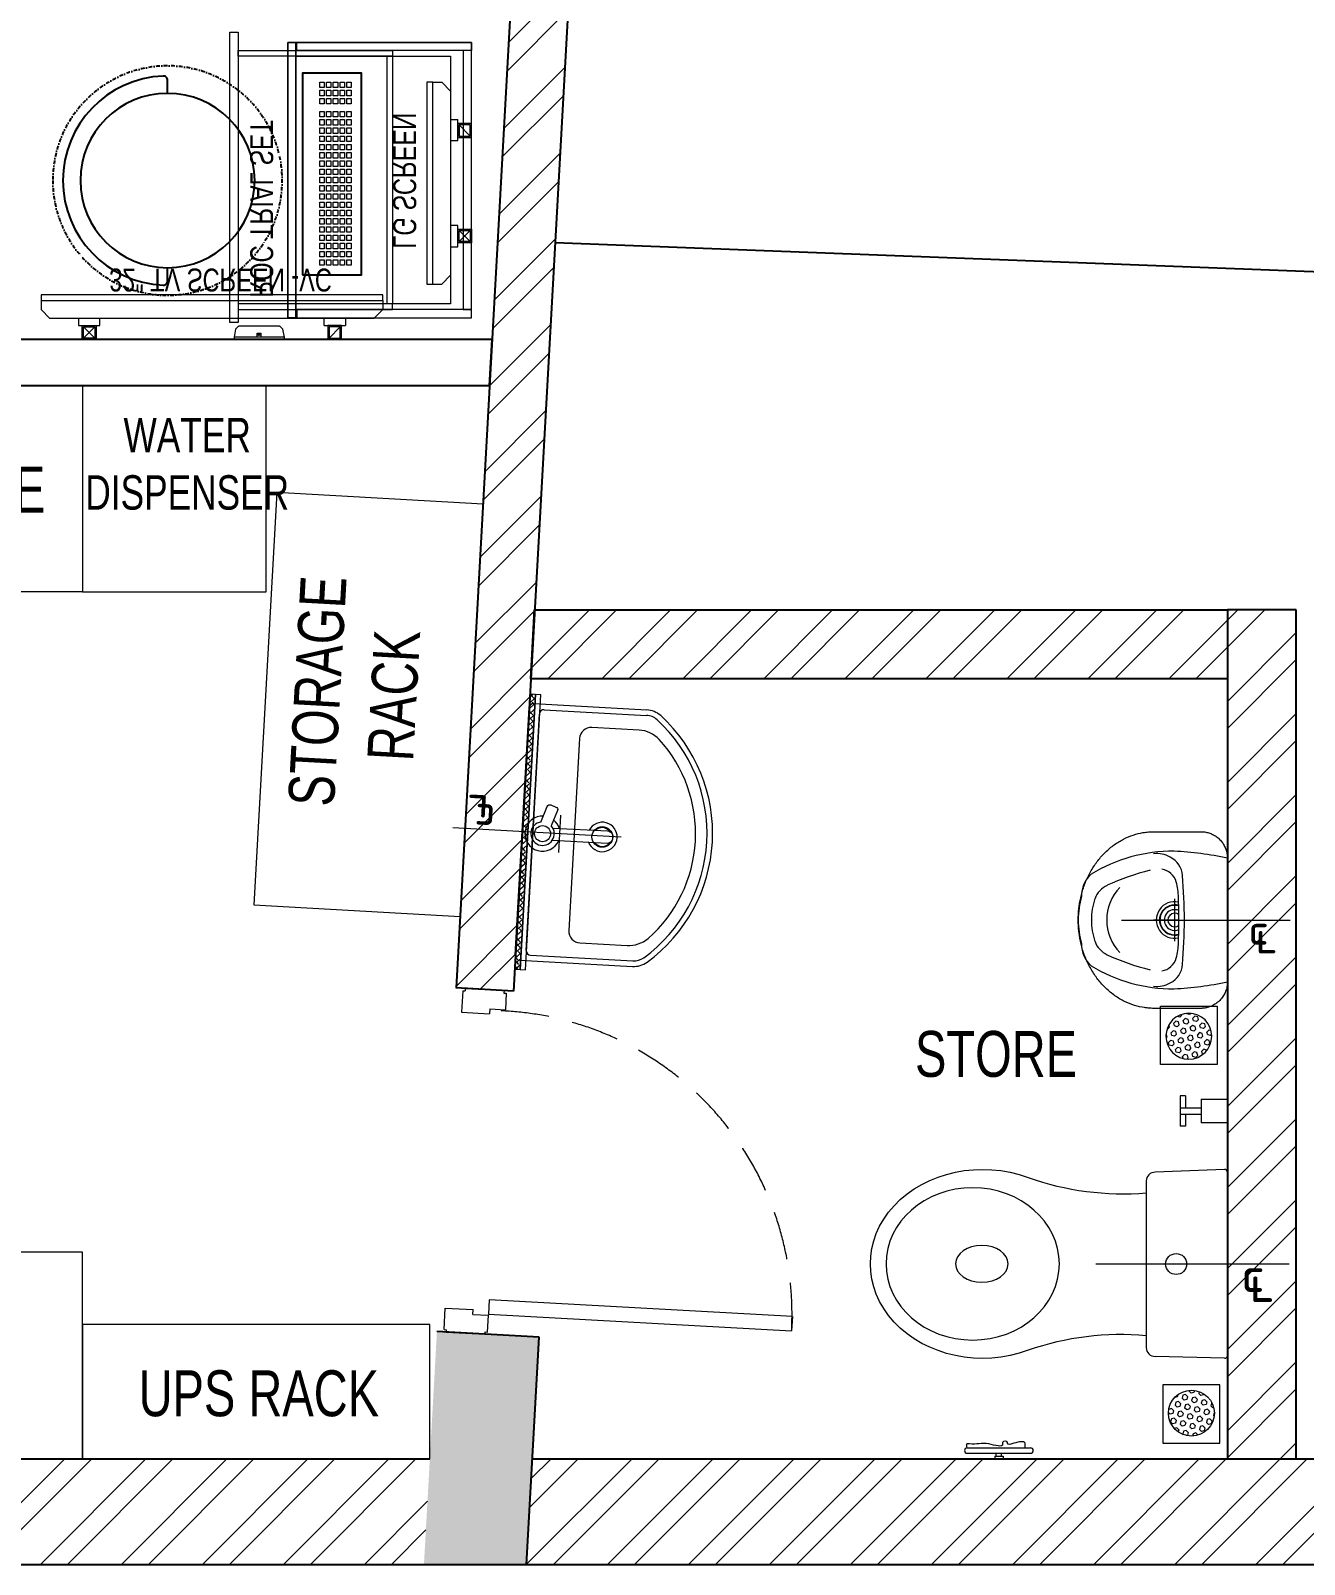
# Model space of a CAD drawing. Header units: feet. Extents: x 9376474 to 9395053, y -6862683 to -6856347.
# Drawn here: x 9389067 to 9391843, y -6861655 to -6858313 of the extents above; entities that cross this region are included whole.
import ezdxf

# ---------------------------------------------------------------- set-up
doc = ezdxf.new("R2010")
doc.units = ezdxf.units.FT
doc.header["$LTSCALE"] = 33
doc.header["$MEASUREMENT"] = 0
for name, pattern in [('CENTER', [2, 1.25, -0.25, 0.25, -0.25]), ('DASHDOT2', [0.5, 0.25, -0.125, 0, -0.125]), ('DOT2', [0.125, 0, -0.125]), ('HIDDEN', [9.525, 6.35, -3.175]), ('HIDDEN2', [4.7625, 3.175, -1.5875])]:
    doc.linetypes.add(name, pattern=pattern)
doc.layers.add('A-WALL', color=1, linetype='Continuous')
doc.layers.add('column', color=10, linetype='Continuous')
for name, color, linetype, lineweight in [('A-WALL HATCH', 251, 'Continuous', 5), ('centerline-toilets', 2, 'CENTER', 13), ('column hatch', 5, 'Continuous', 0), ('Door', 2, 'Continuous', 13), ('ele', 252, 'Continuous', 13), ('Fhitting', 152, 'Continuous', 30), ('Floor-Unit', 1, 'Continuous', 13), ('LENS-DIM', 252, 'Continuous', 5), ('LENS-DOOR', 34, 'Continuous', 20), ('LENS-FURNITURE', 13, 'Continuous', 9), ('LENS-PARTITION', 21, 'Continuous', 25), ('LENS-TEXT', 31, 'Continuous', 5), ('LENS_DIMENSION', 193, 'Continuous', 0), ('LENS_PARTITION', 21, 'Continuous', 25), ('LENS_TEXT', 31, 'Continuous', 5), ('LK-EQPMT', 3, 'Continuous', 18), ('LK-FF&E WALL', 1, 'Continuous', 9), ('LN-ELEVATION-1', 81, 'Continuous', 25), ('LN-ELEVATION-2', 103, 'Continuous', 20), ('Mirror', 150, 'Continuous', 20), ('Panelling', 65, 'Continuous', 18), ('PARTITION', 22, 'Continuous', 30), ('Toilet', 5, 'Continuous', 9), ('TV', 92, 'Continuous', 18)]:
    doc.layers.add(name, color=color, linetype=linetype, lineweight=lineweight)
doc.styles.add('LK TXT', font='GILC____.TTF', dxfattribs={"height": 100})
doc.styles.get("Standard").update_dxf_attribs({"font": 'GILC____.TTF'})
pattern_1 = [(45, (-4387094.85, 5466808.88), (-88.2999593, 88.2999593), []), (45, (-4387035.99, 5466808.88), (-88.2999593, 88.2999593), [])]

# ---------------------------------------------------------------- blocks, each defined once
blk = doc.blocks.new('*U44')
at = {"layer": 'LENS-DOOR'}
for p, q in [((548121.7, 1779235.3), (548121.7, 1778573.8)), ((548121.7, 1779235.3), (548153, 1779235.3)), ((548153, 1778573.8), (548153, 1779235.3)), ((547447.3, 1778568.6), (547452.5, 1778568.6)), ((547447.3, 1778484.1), (547447.3, 1778568.6)), ((547452.5, 1778573.8), (547488.9, 1778573.8)), ((547452.5, 1778568.6), (547452.5, 1778573.8)), ((547488.9, 1778539.9), (547488.9, 1778573.8)), ((548121.7, 1778573.8), (548153, 1778573.8)), ((548192.1, 1778573.8), (548155.6, 1778573.8)), ((548155.6, 1778539.9), (548155.6, 1778573.8)), ((548192.1, 1778568.6), (548192.1, 1778573.8)), ((548197.3, 1778568.6), (548192.1, 1778568.6)), ((548197.3, 1778484.1), (548197.3, 1778568.6)), ((547488.9, 1778539.9), (547499.3, 1778539.9)), ((547499.3, 1778478.9), (547499.3, 1778539.9)), ((548145.2, 1778478.9), (548145.2, 1778539.9)), ((548155.6, 1778539.9), (548145.2, 1778539.9)), ((547447.3, 1778484.1), (547452.5, 1778484.1)), ((547452.5, 1778478.9), (547452.5, 1778484.1)), ((548192.1, 1778478.9), (548192.1, 1778484.1)), ((548197.3, 1778484.1), (548192.1, 1778484.1)), ((547452.5, 1778478.9), (547499.3, 1778478.9)), ((548192.1, 1778478.9), (548145.2, 1778478.9))]:
    blk.add_line(p, q, dxfattribs=at)
at = {"layer": 'LENS-DOOR', "color": 7, "linetype": 'HIDDEN2'}
blk.add_ellipse((548153, 1778573.8), major_axis=(-661.5, 0), ratio=1, start_param=-1.570791, end_param=0.051209, dxfattribs=at)
blk = doc.blocks.new('DLF-RSP-AR-CD-DWG-4DT-3113$0$X-TYPICAL TOILET UPPER FLOORS - 02$0$urinals')
at = {"layer": 'Toilet'}
for p, q in [((0, -15.6), (0, 8.3)), ((-46.1, -115), (46.1, -115)), ((0, -105.4), (0, -161.1))]:
    blk.add_line(p, q, dxfattribs=at)
blk.add_lwpolyline([(135, 0), (-135, 0, 0.036949), (-150, -116.2, 0.138094), (-99.8, -297.1, 0.221721), (-52, -317.9, 0.062656), (0, -325, 0.062656), (52, -317.9, 0.221721), (99.8, -297.1, 0.138094), (150, -116.2, 0.036949)], format="xyb", close=True, dxfattribs=at)
for centre, radius, start, end in [((-94.3, -144.9), 47.1, 93.3708, 154.4824), ((3.2, -1238.2), 1144.7, 90.1625, 95.0265), ((-3.2, -1238.2), 1144.7, 84.9735, 89.8375), ((94.3, -144.9), 47.1, 25.5176, 86.6292), ((-91, -152.7), 53.8, 148.4868, 188.6401), ((-71.4, -149.9), 40.2, 106.7016, 169.725), ((-50.5, -225.3), 118.5, 89.5454, 105.8857), ((-0.1, -996.2), 890.8, 89.9918, 93.182), ((0, -115), 40, 167.428, 12.572), ((0, -115), 33, 164.1814, 15.8186), ((0, -115), 32, 163.6049, 16.3951), ((0, -115), 22.6, 155.6653, 24.3347), ((0, -115), 14.7, 139.9109, 40.0891), ((0.1, -996.2), 890.8, 86.818, 90.0082), ((50.5, -225.3), 118.5, 74.1143, 90.4546), ((71.4, -149.9), 40.2, 10.275, 73.2984), ((91, -152.7), 53.8, 351.3599, 31.5132), ((413.9, -38.4), 538.2, 193.994, 204.5632), ((-413.9, -38.4), 538.2, 335.4368, 346.006), ((-30.1, -241.3), 50, 204.5632, 250.4606), ((-1.6, -165.3), 97.6, 225, 270.9552), ((1.6, -165.3), 97.6, 269.0448, 315), ((30.1, -241.3), 50, 289.5394, 335.4368), ((-1.5, -160.9), 135.4, 250.4606, 270.6492), ((1.5, -160.9), 135.4, 269.3508, 289.5394)]:
    blk.add_arc(centre, radius, start, end, dxfattribs=at)
blk.add_open_spline([(135, 0), (105.3, 0), (75.7, 0), (-13.3, 0), (-72.7, 0), (-132.7, 0), (-133.4, 0), (-134.3, 0), (-134.5, 0), (-134.7, 0), (-134.9, 0), (-135, 0), (-135, 0), (-135, 0), (-135, 0), (-135, 0), (-135, 0), (-135.1, 0), (-135.1, 0), (-135.2, 0), (-135.2, 0), (-135.3, 0), (-135.4, 0), (-135.7, 0), (-135.8, 0), (-136.4, 0), (-136.7, 0), (-137.7, -0.1), (-138.4, -0.1), (-140.5, -0.2), (-141.9, -0.4), (-146.2, -1), (-149, -1.7), (-154.8, -3.4), (-157.6, -4.5), (-163.1, -7.3), (-165.8, -8.9), (-171, -12.5), (-173.4, -14.6), (-177.9, -19.1), (-180, -21.5), (-183.6, -26.7), (-185.2, -29.4), (-188, -34.9), (-189.1, -37.8), (-190.8, -43.5), (-191.5, -46.3), (-192, -49.8), (-192.1, -50.5), (-192.3, -52.5), (-192.4, -53.8), (-192.5, -55.7), (-192.5, -56.2), (-192.5, -56.9), (-192.5, -57), (-192.5, -57.2), (-192.5, -57.3), (-192.5, -57.4), (-192.5, -57.4), (-192.5, -57.5), (-192.5, -57.5), (-192.5, -57.5), (-192.5, -57.6), (-192.5, -57.7), (-192.5, -57.8), (-192.5, -57.9), (-192.5, -58.1), (-192.5, -58.4), (-192.5, -58.6), (-192.5, -59.3), (-192.5, -59.7), (-192.5, -61), (-192.5, -61.9), (-192.5, -64.6), (-192.5, -66.4), (-192.5, -71.7), (-192.5, -75.2), (-192.5, -85.8), (-192.5, -92.9), (-192.5, -114.2), (-192.5, -128.4), (-192.5, -146.1), (-192.5, -144.6), (-192.5, -149.2), (-192.5, -150.3), (-192.5, -153.7), (-192.5, -156), (-192.5, -158.5), (-192.5, -158.8), (-192.5, -159.2), (-192.5, -159.4), (-192.5, -159.7), (-192.5, -159.8), (-192.5, -159.9), (-192.5, -160), (-192.5, -160), (-192.5, -160), (-192.5, -160.1), (-192.5, -160.1), (-192.5, -160.2), (-192.5, -160.3), (-192.5, -160.5), (-192.5, -160.6), (-192.5, -161), (-192.5, -161.2), (-192.5, -161.9), (-192.5, -162.4), (-192.4, -163.9), (-192.4, -164.9), (-192.3, -167.8), (-192.2, -169.8), (-191.7, -175.8), (-191.2, -179.9), (-189.3, -190.9), (-187.5, -198), (-182.8, -212.2), (-179.9, -219.2), (-172.8, -233.1), (-168.7, -239.9), (-159.3, -253), (-154, -259.4), (-142.4, -271.4), (-136, -277), (-122.6, -287.5), (-115.4, -292.3), (-100.5, -300.9), (-92.8, -304.8), (-76.9, -311.5), (-68.8, -314.3), (-52.5, -318.9), (-44.4, -320.7), (-28.1, -323.4), (-20, -324.2), (-9.4, -324.8), (-6.7, -324.9), (-2.5, -325), (-1, -325), (2, -325), (3.6, -325), (8.2, -324.9), (11.3, -324.7), (20.7, -324.1), (27, -323.5), (41.8, -321.2), (50.2, -319.5), (67, -314.9), (75.4, -312), (91.8, -305.3), (99.8, -301.4), (115.1, -292.5), (122.5, -287.5), (136.4, -276.8), (142.9, -270.9), (154.7, -258.5), (160.1, -252), (169.7, -238.4), (173.8, -231.3), (180.9, -217), (183.8, -209.7), (188.3, -195.1), (189.9, -187.8), (191.2, -179.3), (191.4, -178), (191.8, -174.1), (192.1, -171.5), (192.3, -167.9), (192.3, -166.9), (192.5, -164), (192.5, -162), (192.5, -160), (192.5, -159.9), (192.5, -159.8), (192.5, -159.7), (192.5, -159.5), (192.5, -159.4), (192.5, -159), (192.5, -158.8), (192.5, -158), (192.5, -157.5), (192.5, -155.9), (192.5, -154.9), (192.5, -151.8), (192.5, -149.7), (192.5, -143.5), (192.5, -144.3), (192.5, -131.9), (192.5, -123.6), (192.5, -98.8), (192.5, -82.2), (192.5, -64.8), (192.5, -64), (192.5, -61.5), (192.5, -59.9), (192.5, -58), (192.5, -57.8), (192.5, -57.5), (192.5, -57.5), (192.5, -57.4), (192.5, -57.4), (192.5, -57.4), (192.5, -57.3), (192.5, -57.2), (192.5, -57.2), (192.5, -57), (192.5, -56.8), (192.5, -56.4), (192.5, -56.1), (192.5, -55.3), (192.4, -54.7), (192.3, -53), (192.2, -51.9), (191.8, -48.4), (191.4, -46), (190, -40.4), (188.9, -37.2), (186.1, -30.8), (184.3, -27.7), (180.2, -21.8), (177.9, -19.1), (172.8, -14), (170, -11.7), (164, -7.7), (160.9, -6.1), (154.5, -3.3), (151.3, -2.3), (144.8, -0.7), (141.6, -0.3), (137.3, 0), (136.1, 0), (135, 0)], degree=3, knots=[0, 0, 0, 0, 0.329607, 0.329607, 0.988822, 0.988822, 0.996691, 0.996691, 0.998638, 0.998638, 0.99992, 0.99992, 1.000227, 1.000227, 1.000534, 1.000534, 1.001148, 1.001148, 1.002375, 1.002375, 1.00483, 1.00483, 1.009739, 1.009739, 1.019558, 1.019558, 1.039196, 1.039196, 1.078472, 1.078472, 1.157024, 1.157024, 1.314128, 1.314128, 1.471232, 1.471232, 1.628335, 1.628335, 1.785439, 1.785439, 1.942543, 1.942543, 2.099647, 2.099647, 2.256751, 2.256751, 2.413855, 2.413855, 2.450944, 2.450944, 2.525122, 2.525122, 2.556641, 2.556641, 2.563699, 2.563699, 2.567479, 2.567479, 2.57001, 2.57001, 2.570783, 2.570783, 2.572328, 2.572328, 2.573873, 2.573873, 2.576964, 2.576964, 2.583145, 2.583145, 2.595507, 2.595507, 2.620232, 2.620232, 2.669681, 2.669681, 2.76858, 2.76858, 2.966376, 2.966376, 3.36197, 3.36197, 3.45996, 3.45996, 3.491387, 3.491387, 3.554241, 3.554241, 3.562213, 3.562213, 3.566829, 3.566829, 3.570018, 3.570018, 3.570684, 3.570684, 3.571294, 3.571294, 3.571904, 3.571904, 3.573124, 3.573124, 3.575564, 3.575564, 3.580444, 3.580444, 3.590203, 3.590203, 3.609723, 3.609723, 3.648762, 3.648762, 3.72684, 3.72684, 3.861362, 3.861362, 3.995884, 3.995884, 4.130406, 4.130406, 4.264928, 4.264928, 4.39945, 4.39945, 4.533972, 4.533972, 4.668494, 4.668494, 4.803016, 4.803016, 4.937539, 4.937539, 5.072061, 5.072061, 5.118026, 5.118026, 5.144558, 5.144558, 5.17109, 5.17109, 5.224154, 5.224154, 5.330281, 5.330281, 5.468863, 5.468863, 5.607445, 5.607445, 5.746027, 5.746027, 5.884609, 5.884609, 6.023191, 6.023191, 6.161773, 6.161773, 6.300355, 6.300355, 6.438937, 6.438937, 6.577519, 6.577519, 6.602876, 6.602876, 6.653589, 6.653589, 6.673028, 6.673028, 6.711906, 6.711906, 6.713712, 6.713712, 6.715518, 6.715518, 6.719129, 6.719129, 6.726351, 6.726351, 6.740796, 6.740796, 6.769686, 6.769686, 6.827466, 6.827466, 6.943027, 6.943027, 7.174147, 7.174147, 7.636387, 7.636387, 7.659394, 7.659394, 7.705407, 7.705407, 7.71212, 7.71212, 7.713128, 7.713128, 7.714137, 7.714137, 7.716153, 7.716153, 7.720185, 7.720185, 7.728249, 7.728249, 7.744378, 7.744378, 7.776636, 7.776636, 7.841152, 7.841152, 7.970184, 7.970184, 8.14844, 8.14844, 8.326696, 8.326696, 8.504953, 8.504953, 8.683209, 8.683209, 8.861465, 8.861465, 9.039722, 9.039722, 9.217978, 9.217978, 9.283185, 9.283185, 9.283185, 9.283185], dxfattribs=at)
blk = doc.blocks.new('jALI')
at = {"layer": 'Toilet', "ltscale": 5}
h = blk.add_hatch(dxfattribs=at)
h.set_pattern_fill('HEX', color=256, scale=50, angle=135, double=1)
h.set_pattern_definition([(135, (-344825.863, 460708.187), (-7.65465545, -7.65465545), [6.25, -12.5]), (255, (-344825.863, 460708.187), (10.4564538, -2.80179835), [6.25, -12.5]), (195, (-344830.282, 460712.606), (2.80179835, -10.4564538), [6.25, -12.5])])
edge = h.paths.add_edge_path()
edge.add_arc((-393187.5, 163647.6), 50, -90, 270)
blk.add_lwpolyline([(-393249.5, 163581.9), (-393125.5, 163581.9), (-393125.5, 163709.4), (-393249.5, 163709.4)], close=True, dxfattribs=at)
blk.add_circle((-393187.5, 163647.6), 50, dxfattribs=at)
blk = doc.blocks.new('Urinal')
at = {"layer": 'centerline-toilets', "linetype": 'HIDDEN', "ltscale": 10}
blk.add_line((0, 230.9), (0, -137), dxfattribs=at)
at = {"layer": 'Fhitting', "lineweight": 0, "ltscale": 0.5, "rotation": 180}
blk.add_blockref('DLF-RSP-AR-CD-DWG-4DT-3113$0$X-TYPICAL TOILET UPPER FLOORS - 02$0$urinals', (0, 0), dxfattribs=at)
at = {"layer": 'Fhitting', "lineweight": 0, "ltscale": 0.5, "xscale": -1, "rotation": 90}
blk.add_blockref('jALI', (163394.4, -393103.5), dxfattribs=at)
at = {"layer": 'centerline-toilets', "linetype": 'DOT2', "insert": (-31.4, -69), "char_height": 75, "width": 495.827, "attachment_point": 5, "rotation": 270}
blk.add_mtext('{\\fISOCPEUR|b0|i0|c0|p34;℄}', dxfattribs=at)
blk = doc.blocks.new('WC')
at = {"layer": 'centerline-toilets', "linetype": 'HIDDEN', "ltscale": 10}
blk.add_line((0, 286.3), (0, -134.7), dxfattribs=at)
at = {"layer": 'Toilet'}
for p, q in [((-412.8, 566.9), (-412.8, 428.9)), ((-400.8, 566.9), (-400.8, 428.9)), ((-418.8, 506.9), (-424.8, 506.9)), ((-424.8, 506.9), (-424.8, 488.9)), ((-418.8, 506.9), (-418.8, 488.9)), ((-418.8, 503.9), (-412.8, 503.9)), ((-418.8, 488.9), (-424.8, 488.9)), ((-418.8, 491.9), (-412.8, 491.9)), ((180.6, 176.8), (-182.6, 176.8)), ((-205.8, 5.9), (-201.7, 157.2)), ((205.8, 5.9), (199.8, 157.2)), ((-200.1, 0), (200.1, 0))]:
    blk.add_line(p, q, dxfattribs=at)
at = {"layer": 'Toilet', "ltscale": 100}
for p, q in [((366.1, 103), (300.3, 103)), ((300.3, 91.5), (300.3, 103)), ((326.3, 103), (326.3, 57.2)), ((340.1, 103), (340.1, 57.2)), ((366.1, 91.5), (366.1, 103)), ((326.3, 91.5), (300.3, 91.5)), ((366.1, 91.5), (340.1, 91.5)), ((307.2, 0), (307.2, 57.2)), ((359.2, 57.2), (307.2, 57.2)), ((359.2, 57.2), (359.2, 0)), ((359.2, 0), (307.2, 0))]:
    blk.add_line(p, q, dxfattribs=at)
at = {"layer": 'Toilet'}
blk.add_circle((-0.3, 111.6), 22.9, dxfattribs=at)
for centre, radius, start, end in [((-406.8, 566.9), 6, 0, 180), ((-406.8, 428.9), 6, 180, 0), ((-776.4, 231.1), 622.3, 354.997, 19.0619), ((776, 226.4), 623.4, 160.5196, 184.5617), ((-182.4, 157.5), 19.3, 90.3509, 180.8981), ((180.5, 157.5), 19.3, 359.1019, 89.6491), ((-200.1, 5.7), 5.72, 177.9546, 270), ((200.1, 5.7), 5.72, 270, 2.0454)]:
    blk.add_arc(centre, radius, start, end, dxfattribs=at)
at = {"layer": 'Toilet', "extrusion": (0, 0, -1)}
for centre, major_axis, ratio, start_param, end_param in [((0, 533.5), (0, -244.6), 0.842028, 7.436326, 11.41323), ((0, 535.1), (0, -57.2), 0.7, 1.570796326794896, 7.853981633974482)]:
    blk.add_ellipse(centre, major_axis=major_axis, ratio=ratio, start_param=start_param, end_param=end_param, dxfattribs=at)
blk.add_ellipse((0, 555), major_axis=(0, -188.8), ratio=0.878788, dxfattribs=at)
at = {"layer": 'Toilet'}
blk.add_open_spline([(-400.8, 441), (-397.1, 440.5), (-384.3, 439), (-389, 459.3), (-395.6, 479.8), (-385.6, 478), (-385.9, 491.3), (-402.7, 487.2), (-384.8, 532.1), (-395.5, 546.6), (-390.9, 570.2), (-397.2, 568.8), (-400.8, 568)], degree=3, knots=[0, 0, 0, 0, 9.744972, 33.823887, 47.583551, 49.497915, 60.560502, 63.822284, 93.508019, 135.756925, 141.904352, 150.301906, 150.301906, 150.301906, 150.301906], dxfattribs=at)
at = {"layer": 'Fhitting', "lineweight": 0, "ltscale": 0.5, "rotation": 270}
blk.add_blockref('jALI', (-163972.9, -393109.2), dxfattribs=at)
at = {"layer": 'centerline-toilets', "linetype": 'DOT2', "insert": (-35.9, -56.9), "char_height": 85.827, "width": 567.402, "attachment_point": 5, "rotation": 270}
blk.add_mtext('{\\fISOCPEUR|b0|i0|c0|p34;℄}', dxfattribs=at)
blk = doc.blocks.new('Wash Basin')
at = {"layer": 'PARTITION', "lineweight": 9}
h = blk.add_hatch(dxfattribs=at)
h.set_pattern_fill('ANSI38', color=256, scale=70, angle=990, style=0, double=1)
h.set_pattern_definition([(315, (-64.7135, -33.325), (6.18718, 6.18718), []), (45, (-64.7135, -33.325), (6.18718, 18.56155), [21.875, -13.125])])
h.paths.add_polyline_path([(300.1, -22), (-300.1, -22), (-300.1, -34), (300.1, -34)])
at = {"layer": 'centerline-toilets', "linetype": 'HIDDEN', "ltscale": 10}
blk.add_line((0, -238.1), (0, 129.8), dxfattribs=at)
at = {"layer": 'Mirror', "ltscale": 0.5}
blk.add_lwpolyline([(-300.1, -34), (-300.1, -46), (300.1, -46), (300.1, -34)], close=True, dxfattribs=at)
at = {"layer": 'Panelling', "lineweight": 9}
blk.add_lwpolyline([(-300.1, -22), (-300.1, -34), (300.1, -34), (300.1, -22)], close=True, dxfattribs=at)
at = {"layer": 'Toilet', "ltscale": 100}
for p, q in [((-280, -32), (-280, -278.3)), ((-270, -22), (270, -22)), ((280, -32), (280, -278.3)), ((-268, -55), (-268, -278.3)), ((-258, -45), (258, -45)), ((268, -55), (268, -278.3)), ((-14.8, -88.6), (-14.6, -207.9)), ((11, -207.9), (10.8, -88.6))]:
    blk.add_line(p, q, dxfattribs=at)
blk.add_lwpolyline([(23.1, -61.6), (57.7, -73.5, -0.414214), (61.4, -81.2), (57.5, -92.5, -0.414214), (49.9, -96.2), (16.1, -84.6)], format="xyb", dxfattribs=at)
blk.add_lwpolyline([(40.7, -103.2), (-41.1, -103.2)], dxfattribs=at)
blk.add_lwpolyline([(-235, -264, 0.191896), (-217.2, -308.7, 0.420236), (217.2, -308.7, 0.191896), (235, -264), (235, -160.5, 0.414214), (210, -135.5), (-210, -135.5, 0.414214), (-235, -160.5)], format="xyb", close=True, dxfattribs=at)
for centre, radius in [((-2, -66.5), 17.5), ((-2, -196.8), 22.5)]:
    blk.add_circle(centre, radius, dxfattribs=at)
for centre, radius, start, end in [((-270, -32), 10, 90, 180), ((270, -32), 10, 0, 90), ((-258, -55), 10, 90, 180), ((258, -55), 10, 0, 90), ((-2, -197.1), 32.1, 113.0898, 66.246), ((-2, -196.8), 20.5, 128.0403, 237.2899), ((-2, -196.8), 20.5, 304.4733, 50.7332), ((-230, -278.3), 50, 180, 218.4461), ((-230, -278.3), 38, 180, 218.4461), ((230, -278.3), 38, 321.5539, 0), ((230, -278.3), 50, 321.5539, 0), ((0, -89.3), 347.7, 219.2826, 320.7174), ((0, -89.3), 335.7, 219.313, 320.687)]:
    blk.add_arc(centre, radius, start, end, dxfattribs=at)
for centre, major_axis, start_param, end_param in [((-2, -66.5), (0, 38.3), 4.720493, 9.081982), ((-2, -66.5), (-0.2, -25.6), 1.769108, 7.074098), ((-2, -66.5), (0, 38.3), 3.484555, 4.083576), ((-1.8, -207.9), (-9.04, 9.04), 0.785398, 3.926991)]:
    blk.add_ellipse(centre, major_axis=major_axis, ratio=1, start_param=start_param, end_param=end_param, dxfattribs=at)
at = {"layer": 'centerline-toilets', "linetype": 'DOT2', "insert": (33.3, 61.8), "char_height": 75, "width": 495.827, "attachment_point": 5, "rotation": 90}
blk.add_mtext('{\\fISOCPEUR|b0|i0|c0|p34;℄}', dxfattribs=at)
blk = doc.blocks.new('A$C68f6a2d5')
at = {"layer": 'A-WALL HATCH'}
h = blk.add_hatch(dxfattribs=at)
h.set_pattern_fill('ANSI32', color=256, scale=333)
h.set_pattern_definition(pattern_1)
h.paths.add_polyline_path([(-16886.2, 4581.1), (-16856.5, 5069.4), (-13654.6, 5069.4), (-13654.8, 5299.4), (-17100.6, 5296.5), (-17139.8, 4595.3)])
h.paths.add_polyline_path([(-13946.6, 0), (-13946.6, 230), (-17147.6, 230), (-17108.5, 929.9), (-17362.1, 944.1), (-17414.9, 0)])
h.paths.add_polyline_path([(-10553.6, 0), (-10553.6, 230), (-13692.6, 230), (-13692.6, 0)])
h.paths.add_polyline_path([(-10272.6, 5069.4), (-10272.8, 5302.2), (-13400.8, 5299.6), (-13400.6, 5069.6)])
h.paths.add_polyline_path([(-7037.6, 5069.4), (-7037.8, 5304.9), (-10018.8, 5302.4), (-10018.6, 5069.4)])
h.paths.add_polyline_path([(-7312.6, 0), (-7312.6, 230), (-10299.6, 230), (-10299.6, 0)])
h.paths.add_polyline_path([(-3964.6, 0), (-3951.7, 230), (-7058.6, 230), (-7058.6, 0)])
h.paths.add_polyline_path([(-453, 0), (-376.3, 230), (-3728.3, 230), (-3741, 0)])
h.paths.add_polyline_path([(1063.4, 2454.9), (818.7, 2468.5), (-44.1, 476.8), (196.4, 453.4)])
h = blk.add_hatch(dxfattribs=at)
h.set_pattern_fill('ANSI32', color=256, scale=333)
h.set_pattern_definition(pattern_1)
h.paths.add_polyline_path([(-3769.8, 1249.3), (-3543.7, 5307.8), (-6783.8, 5305.1), (-6783.6, 5069.4), (-3682.2, 5069.4), (-3894.9, 1256.2)])
h = blk.add_hatch(dxfattribs=at)
h.set_pattern_fill('ANSI32', color=256, scale=333)
h.set_pattern_definition(pattern_1)
h.paths.add_polyline_path([(-2213.6, 1930), (-3731.9, 1930), (-3723.5, 2080), (-2213.6, 2080)])
h.paths.add_polyline_path([(-2063.6, 2080), (-2213.6, 2080), (-2213.6, 230), (-2063.6, 230)])
at = {"layer": 'column hatch'}
h = blk.add_hatch(color=251, dxfattribs=at)
h.dxf.hatch_style = 1
h.paths.add_polyline_path([(-3741, 0), (-3713.6, 495), (-3936.3, 507.3), (-3964.6, 0)])
at = {"layer": 'A-WALL'}
for p, q in [((-3543.7, 5307.8), (-3769.8, 1249.3)), ((-3682.2, 5069.4), (-3894.6, 1256.2)), ((-3678.9, 2880.5), (675, 2715.2)), ((-3769.8, 1249.3), (-3894.9, 1256.2)), ((-7058.6, 230), (-3951.7, 230)), ((-3728.3, 230), (-376.3, 230)), ((-17414.9, 0), (0, 0))]:
    blk.add_line(p, q, dxfattribs=at)
for points in [[(-2213.6, 1930), (-3731.9, 1930), (-3723.5, 2080), (-2213.6, 2080)], [(-2063.6, 2080), (-2213.6, 2080), (-2213.6, 230), (-2063.6, 230)]]:
    blk.add_lwpolyline(points, close=True, dxfattribs=at)
at = {"layer": 'column'}
for p, q in [((-3713.6, 495), (-3936.3, 507.3)), ((-3741, 0), (-3713.6, 495))]:
    blk.add_line(p, q, dxfattribs=at)
at = {"layer": 'Door', "rotation": 266.8347784463471}
blk.add_blockref('*U44', (-1749417.9, 646066.9), dxfattribs=at)
at = {"layer": 'ele', "color": 0, "lineweight": -2}
for name, p, rotation in [('Wash Basin', (-3772.4, 1598.1), 86.81207466769499), ('Urinal', (-2213.6, 1404.2), 90), ('WC', (-2213.6, 654.8), 90)]:
    blk.add_blockref(name, p, dxfattribs=dict(at, rotation=rotation))
blk = doc.blocks.new('TRIAL SET ROC')
at = {"layer": 'LENS-DIM', "ltscale": 0.5}
for points in [[(-400.4, -364.3), (-430.4, -364.3)], [(169.6, -364.3), (139.6, -364.3)]]:
    blk.add_lwpolyline(points, dxfattribs=at)
at = {"layer": 'LENS-FURNITURE'}
blk.add_lwpolyline([(-430.4, 18), (169.6, 18), (169.6, -382.3), (-430.4, -382.3)], close=True, dxfattribs=at)
at = {"layer": 'LENS-FURNITURE', "color": 146}
for points in [[(-412.4, -153.6), (-400.4, -153.6), (-400.4, -490.6), (-412.4, -490.6)], [(139.6, -153.6), (-400.4, -153.6), (-400.4, -165.6), (139.6, -165.6)], [(151.6, -153.6), (139.6, -153.6), (139.6, -490.6), (151.6, -490.6)], [(192.1, -490.6), (-440.9, -490.6), (-440.9, -508.6), (192.1, -508.6)]]:
    blk.add_lwpolyline(points, close=True, dxfattribs=at)
at = {"layer": 'LN-ELEVATION-2'}
for points in [[(-430.4, 18), (-412.4, 18), (-412.4, -362.3), (-430.4, -362.3)], [(-412.4, 18), (151.6, 18), (151.6, 0), (-412.4, 0)], [(169.6, 18), (151.6, 18), (151.6, -362.3), (169.6, -362.3)], [(169.6, -364.3), (-430.4, -364.3), (-430.4, -382.3), (169.6, -382.3)], [(169.6, -382.3), (-430.4, -382.3), (-430.4, -364.3), (169.6, -364.3)]]:
    blk.add_lwpolyline(points, close=True, dxfattribs=at)
at = {"layer": 'LN-ELEVATION-2', "linetype": 'HIDDEN', "ltscale": 100}
blk.add_lwpolyline([(-400.4, -364.3), (139.6, -364.3), (139.6, -27.4), (-400.4, -27.4)], close=True, dxfattribs=at)
at = {"insert": (-386.9, -414.1), "char_height": 50, "attachment_point": 1}
blk.add_mtext_dynamic_manual_height_columns('ROC TRIAL SET', width=625.228, gutter_width=500, heights=[0], dxfattribs=at)
blk = doc.blocks.new('*U23')
at = {"layer": 'LK-EQPMT', "ltscale": 12}
blk.add_lwpolyline([(6, 4.9), (-6, 4.9), (-6, -4.9), (6, -4.9)], close=True, dxfattribs=at)
blk = doc.blocks.new('*U24')
at = {"color": 0, "linetype": 'ByBlock', "lineweight": -2}
for p in [(0, 0), (18, 0), (35.9, 0), (53.9, 0), (71.8, 0), (89.8, 0), (107.8, 0), (125.7, 0), (143.7, 0), (161.6, 0), (179.6, 0), (197.6, 0), (215.5, 0), (233.5, 0), (251.4, 0), (269.4, 0), (287.4, 0), (305.3, 0), (323.3, 0), (0, -14.7), (0, -29.5), (18, -14.7), (18, -29.5), (35.9, -14.7), (35.9, -29.5), (53.9, -14.7), (53.9, -29.5), (71.8, -14.7), (71.8, -29.5), (89.8, -14.7), (89.8, -29.5), (107.8, -14.7), (107.8, -29.5), (125.7, -14.7), (125.7, -29.5), (143.7, -14.7), (143.7, -29.5), (161.6, -14.7), (161.6, -29.5), (179.6, -14.7), (179.6, -29.5), (197.6, -14.7), (197.6, -29.5), (215.5, -14.7), (215.5, -29.5), (233.5, -14.7), (233.5, -29.5), (251.4, -14.7), (251.4, -29.5), (269.4, -14.7), (269.4, -29.5), (287.4, -14.7), (287.4, -29.5), (305.3, -14.7), (305.3, -29.5), (323.3, -14.7), (323.3, -29.5), (0, -44.2), (0, -59), (18, -44.2), (18, -59), (35.9, -44.2), (35.9, -59), (53.9, -44.2), (53.9, -59), (71.8, -44.2), (71.8, -59), (89.8, -44.2), (89.8, -59), (107.8, -44.2), (107.8, -59), (125.7, -44.2), (125.7, -59), (143.7, -44.2), (143.7, -59), (161.6, -44.2), (161.6, -59), (179.6, -44.2), (179.6, -59), (197.6, -44.2), (197.6, -59), (215.5, -44.2), (215.5, -59), (233.5, -44.2), (233.5, -59), (251.4, -44.2), (251.4, -59), (269.4, -44.2), (269.4, -59), (287.4, -44.2), (287.4, -59), (305.3, -44.2), (305.3, -59), (323.3, -44.2), (323.3, -59)]:
    blk.add_blockref('*U23', p, dxfattribs=at)
blk = doc.blocks.new('*U21')
at = {"layer": 'LK-EQPMT', "ltscale": 12}
blk.add_lwpolyline([(6, 4.9), (-6, 4.9), (-6, -4.9), (6, -4.9)], close=True, dxfattribs=at)
blk = doc.blocks.new('*U22')
at = {"color": 0, "linetype": 'ByBlock', "lineweight": -2}
for p in [(0, 0), (18, 0), (35.9, 0), (0, -14.7), (0, -29.5), (18, -14.7), (18, -29.5), (35.9, -14.7), (35.9, -29.5), (0, -44.2), (0, -59), (18, -44.2), (18, -59), (35.9, -44.2), (35.9, -59)]:
    blk.add_blockref('*U21', p, dxfattribs=at)
blk = doc.blocks.new('*U16')
at = {"ltscale": 12}
blk.add_lwpolyline([(8, 0), (8, 129.1), (448, 129.1), (448, 0)], close=True, dxfattribs=at)
for name, p in [('*U24', (35.2, 101.6)), ('*U22', (386.6, 101.6))]:
    blk.add_blockref(name, p)
blk = doc.blocks.new('CLINIC SCREEN')
at = {"layer": 'TV'}
for p, q in [((-103.1, 42.9), (-127.4, 18.6)), ((-127.4, 42.9), (-103.1, 18.6)), ((102.7, 42.9), (127, 18.6))]:
    blk.add_line(p, q, dxfattribs=at)
at = {"layer": 'TV', "ltscale": 12}
for p, q in [((-220, -19.4), (-200.6, 0)), ((200.6, 0), (-200.6, 0)), ((-138.5, 0), (-138.5, 15.5)), ((-138.5, 15.5), (-92, 15.5)), ((-92, 15.5), (-92, 0)), ((92, 15.5), (92, 0)), ((92, 15.5), (138.5, 15.5)), ((138.5, 0), (138.5, 15.5)), ((220, -19.4), (200.6, 0)), ((-220, -38.8), (-220, -19.4)), ((220, -38.8), (220, -19.4))]:
    blk.add_line(p, q, dxfattribs=at)
at = {"layer": 'TV'}
for points in [[(-130.4, 15.5), (-100.1, 15.5), (-100.1, 45.9), (-130.4, 45.9)], [(-127.4, 18.6), (-103.1, 18.6), (-103.1, 42.9), (-127.4, 42.9)], [(130, 15.5), (99.7, 15.5), (99.7, 45.9), (130, 45.9)], [(127, 18.6), (102.7, 18.6), (102.7, 42.9), (127, 42.9)]]:
    blk.add_lwpolyline(points, close=True, dxfattribs=at)
at = {"layer": 'TV', "ltscale": 12}
blk.add_lwpolyline([(-220, -51.7), (-220, -38.8), (220, -38.8), (220, -51.7)], close=True, dxfattribs=at)
at = {"layer": 'Floor-Unit', "color": 0, "ltscale": 2, "insert": (5.2, -100.4), "char_height": 50, "attachment_point": 5}
blk.add_mtext_dynamic_manual_height_columns('LG SCREEN', width=466.48, gutter_width=12.5, heights=[0], dxfattribs=at)
blk = doc.blocks.new('DOCTOR STOOL')
at = {"layer": 'LN-ELEVATION-1', "ltscale": 100}
blk.add_lwpolyline([(228, 37.8), (228, 9.1, -0.426474), (218.5, 0, -0.959166), (218.5, 455.6, -0.426474), (228, 446.5), (228, 417.8)], format="xyb", dxfattribs=at)
at = {"layer": 'LN-ELEVATION-1', "linetype": 'DASHDOT2'}
blk.add_circle((228, 227.8), 250, dxfattribs=at)
at = {"layer": 'LN-ELEVATION-1', "ltscale": 100}
blk.add_circle((228, 227.8), 190, dxfattribs=at)
blk = doc.blocks.new('32INCH VC FOR CLINIC')
at = {"layer": 'LK-EQPMT'}
for p, q in [((116.9, 152.6), (92.6, 128.3)), ((92.6, 152.6), (116.9, 128.3)), ((627.7, 152.6), (652, 128.3))]:
    blk.add_line(p, q, dxfattribs=at)
at = {"layer": 'LK-EQPMT', "ltscale": 12}
for p, q in [((0, 90.3), (19.4, 109.7)), ((725.6, 109.7), (19.4, 109.7)), ((81.5, 109.7), (81.5, 125.2)), ((81.5, 125.2), (128, 125.2)), ((128, 125.2), (128, 109.7)), ((617, 125.2), (617, 109.7)), ((617, 125.2), (663.5, 125.2)), ((663.5, 109.7), (663.5, 125.2)), ((745, 90.3), (725.6, 109.7)), ((0, 70.9), (0, 90.3)), ((745, 70.9), (745, 90.3))]:
    blk.add_line(p, q, dxfattribs=at)
at = {"layer": 'LK-EQPMT'}
for points in [[(89.6, 125.2), (119.9, 125.2), (119.9, 155.6), (89.6, 155.6)], [(92.6, 128.3), (116.9, 128.3), (116.9, 152.6), (92.6, 152.6)], [(655, 125.2), (624.7, 125.2), (624.7, 155.6), (655, 155.6)], [(652, 128.3), (627.7, 128.3), (627.7, 152.6), (652, 152.6)]]:
    blk.add_lwpolyline(points, close=True, dxfattribs=at)
at = {"layer": 'LK-EQPMT', "ltscale": 12}
blk.add_lwpolyline([(0, 58), (0, 70.9), (745, 70.9), (745, 58)], close=True, dxfattribs=at)
at = {"layer": 'LENS-TEXT', "color": 0, "ltscale": 2, "insert": (391.2, 25.6), "char_height": 50, "attachment_point": 5}
blk.add_mtext_dynamic_manual_height_columns('32" TV SCREEN -VC', width=466.48, gutter_width=12.5, heights=[0], dxfattribs=at)
blk = doc.blocks.new('A$C142a10c7')
at = {"color": 7, "linetype": 'Continuous', "lineweight": 0}
for p, q in [((3, 22.3), (0, 5)), ((0, 5), (0, 0)), ((8.7, 28.4), (3.6, 23.4)), ((50.7, 5), (57.7, 5)), ((58.2, 5), (63, 5)), ((99.8, 28.4), (104.9, 23.4)), ((105.4, 22.3), (108.5, 5)), ((108.5, 5), (108.5, 0))]:
    blk.add_line(p, q, dxfattribs=at)
for points in [[(0, 5), (0, 5), (0.2, 5), (0.4, 5), (0.7, 5), (1, 5), (1.5, 5), (2, 5), (2.6, 5), (3.3, 5), (4, 5), (4.9, 5), (5.8, 5), (6.8, 5), (7.8, 5), (8.9, 5), (10.1, 5), (11.3, 5), (12.7, 5), (14, 5), (15.4, 5), (16.9, 5), (18.4, 5), (20, 5), (21.6, 5), (23.3, 5), (25, 5), (26.8, 5), (28.5, 5), (30.3, 5), (32.2, 5), (34, 5), (35.9, 5), (37.8, 5), (39.7, 5), (41.6, 5), (43.6, 5), (45.5, 5)], [(0, 5), (0, 5), (0.2, 5), (0.4, 5), (0.7, 5), (1, 5), (1.5, 5), (2, 5), (2.6, 5), (3.3, 5), (4, 5), (4.9, 5), (5.8, 5), (6.8, 5), (7.8, 5), (8.9, 5), (10.1, 5), (11.3, 5), (12.7, 5), (14, 5), (15.4, 5), (16.9, 5), (18.4, 5), (20, 5), (21.6, 5), (23.3, 5), (25, 5), (26.8, 5), (28.5, 5), (30.3, 5), (32.2, 5), (34, 5), (35.9, 5), (37.8, 5), (39.7, 5), (41.6, 5), (43.6, 5), (45.5, 5), (50.2, 5)], [(0, 0), (0, 0), (0.2, 0), (0.4, 0), (0.7, 0), (1, 0), (1.5, 0), (2, 0), (2.6, 0), (3.3, 0), (4, 0), (4.9, 0), (5.8, 0), (6.8, 0), (7.8, 0), (8.9, 0), (10.1, 0), (11.3, 0), (12.7, 0), (14, 0), (15.4, 0), (16.9, 0), (18.4, 0), (20, 0), (21.6, 0), (23.3, 0), (25, 0), (26.8, 0), (28.5, 0), (30.3, 0), (32.2, 0), (34, 0), (35.9, 0), (37.8, 0), (39.7, 0), (41.6, 0), (43.6, 0), (45.5, 0)], [(10.1, 29), (10.1, 29), (10.2, 29), (10.5, 29), (10.8, 29), (11.1, 29), (11.6, 29), (12.1, 29), (12.8, 29), (13.5, 29), (14.2, 29), (15.1, 29), (16, 29), (17, 29), (18.1, 29), (19.2, 29), (20.4, 29), (21.7, 29), (23, 29), (24.4, 29), (25.8, 29), (27.3, 29), (28.8, 29), (30.3, 29), (31.9, 29), (33.5, 29), (35.2, 29), (36.9, 29), (38.6, 29), (40.3, 29), (42, 29), (43.8, 29), (45.5, 29), (63, 29), (64.7, 29), (66.5, 29), (68.2, 29), (69.9, 29), (71.6, 29), (73.3, 29), (74.9, 29), (76.5, 29), (78.1, 29), (79.7, 29), (81.2, 29), (82.7, 29), (84.1, 29), (85.5, 29), (86.8, 29), (88, 29), (89.2, 29), (90.4, 29), (91.4, 29), (92.5, 29), (93.4, 29), (94.2, 29), (95, 29), (95.7, 29), (96.4, 29), (96.9, 29), (97.3, 29), (97.7, 29), (98, 29), (98.3, 29), (98.4, 29), (98.4, 29)], [(45.5, 5), (63, 5), (64.9, 5), (66.8, 5), (68.8, 5), (70.7, 5), (72.6, 5), (74.4, 5), (76.3, 5), (78.1, 5), (79.9, 5), (81.7, 5), (83.5, 5), (85.2, 5), (86.8, 5), (88.5, 5), (90, 5), (91.6, 5), (93, 5), (94.5, 5), (95.8, 5), (97.1, 5), (98.4, 5), (99.6, 5), (100.7, 5), (101.7, 5), (102.7, 5), (103.6, 5), (104.4, 5), (105.2, 5), (105.9, 5), (106.5, 5), (107, 5), (107.5, 5), (107.8, 5), (108.1, 5), (108.3, 5), (108.4, 5), (108.5, 5)], [(45.5, 0), (63, 0), (64.9, 0), (66.8, 0), (68.8, 0), (70.7, 0), (72.6, 0), (74.4, 0), (76.3, 0), (78.1, 0), (79.9, 0), (81.7, 0), (83.5, 0), (85.2, 0), (86.8, 0), (88.5, 0), (90, 0), (91.6, 0), (93, 0), (94.5, 0), (95.8, 0), (97.1, 0), (98.4, 0), (99.6, 0), (100.7, 0), (101.7, 0), (102.7, 0), (103.6, 0), (104.4, 0), (105.2, 0), (105.9, 0), (106.5, 0), (107, 0), (107.5, 0), (107.8, 0), (108.1, 0), (108.3, 0), (108.4, 0), (108.5, 0)], [(58.2, 5), (58.2, 13.4), (50.2, 13.4), (50.2, 5)], [(63, 5), (64.9, 5), (66.8, 5), (68.8, 5), (70.7, 5), (72.6, 5), (74.4, 5), (76.3, 5), (78.1, 5), (79.9, 5), (81.7, 5), (83.5, 5), (85.2, 5), (86.8, 5), (88.5, 5), (90, 5), (91.6, 5), (93, 5), (94.5, 5), (95.8, 5), (97.1, 5), (98.4, 5), (99.6, 5), (100.7, 5), (101.7, 5), (102.7, 5), (103.6, 5), (104.4, 5), (105.2, 5), (105.9, 5), (106.5, 5), (107, 5), (107.5, 5), (107.8, 5), (108.1, 5), (108.3, 5), (108.4, 5), (108.5, 5)]]:
    blk.add_lwpolyline(points, dxfattribs=at)
for points in [[(3.6, 23.4), (3.3, 23.1), (3.1, 22.7), (3.1, 22.3)], [(10.1, 29), (9.5, 29), (9, 28.8), (8.7, 28.4)], [(54.2, 11.6), (53.4, 11.6), (52.6, 10.9), (52.6, 10)], [(52.6, 10), (52.6, 9.1), (53.4, 8.4), (54.2, 8.4)], [(55.8, 10), (55.8, 10.9), (55.1, 11.6), (54.2, 11.6)], [(54.2, 8.4), (55.1, 8.4), (55.8, 9.1), (55.8, 10)], [(99.8, 28.4), (99.5, 28.8), (99, 29), (98.4, 29)], [(105.4, 22.3), (105.4, 22.7), (105.2, 23.1), (104.9, 23.4)]]:
    blk.add_open_spline(points, degree=3, dxfattribs=at)

msp = doc.modelspace()

# ---------------------------------------------------------------- linework, layer by layer
at = {"layer": 'LENS-PARTITION'}
msp.add_lwpolyline([(9390072.6, -6858985.9), (9388179.8, -6858985.9), (9388179.8, -6859085.9), (9390067, -6859085.9)], close=True, dxfattribs=at)
at = {"layer": 'LK-FF&E WALL'}
for points in [[(9388279.8, -6859085.9), (9389179.8, -6859085.9), (9389179.8, -6859535.9), (9388279.8, -6859535.9)], [(9389179.8, -6859535.9), (9389579.8, -6859535.9), (9389579.8, -6859085.9), (9389179.8, -6859085.9)], [(9389603.3, -6859319.5), (9389553.2, -6860218.1), (9390002.5, -6860243.1), (9390052.6, -6859344.5)], [(9389179.8, -6860975.3), (9388279.8, -6860975.3), (9388279.8, -6861425.3), (9389179.8, -6861425.3)], [(9389936.7, -6861132.9), (9389179.8, -6861132.9), (9389179.8, -6861425.3), (9389936.7, -6861425.3)]]:
    msp.add_lwpolyline(points, close=True, dxfattribs=at)

# ---------------------------------------------------------------- block references
at = {"xscale": -1}
for name, p, rotation in [('TRIAL SET ROC', (9390009.2, -6858508), 270), ('*U16', (9389658.9, -6858853.3), 270), ('32INCH VC FOR CLINIC', (9389089.3, -6858830.3), 180)]:
    msp.add_blockref(name, p, dxfattribs=dict(at, rotation=rotation))
msp.add_blockref('A$C142a10c7', (9389618.8, -6858985.9), dxfattribs=at)
at = {"layer": 'LENS-FURNITURE', "xscale": -1, "rotation": 180}
msp.add_blockref('DOCTOR STOOL', (9389136.9, -6858411.7), dxfattribs=at)
at = {"layer": 'LENS_DIMENSION'}
msp.add_blockref('A$C68f6a2d5', (9393888.4, -6861655.3), dxfattribs=at)
at = {"layer": 'LENS_PARTITION', "xscale": -1, "rotation": 270}
msp.add_blockref('CLINIC SCREEN', (9389981.8, -6858645.2), dxfattribs=at)

# ---------------------------------------------------------------- texts
at = {"layer": 'LENS-TEXT', "color": 0, "linetype": 'Continuous', "ltscale": 3, "attachment_point": 5, "style": 'LK TXT'}
for s, width, gutter_width, insert, char_height in [('WATER \\PDISPENSER', 264.162, 0.75, (9389407.8, -6859257.3), 75), ('DINING TABLE', 783.964, 1, (9388742.4, -6859313.9), 100), ('UPS RACK', 1099.487, 1, (9389563.9, -6861283.2), 100)]:
    msp.add_mtext_dynamic_manual_height_columns(s, width=width, gutter_width=gutter_width, heights=[0], dxfattribs=dict(at, insert=insert, char_height=char_height))
at = {"layer": 'LENS-TEXT', "color": 0, "linetype": 'Continuous', "ltscale": 3, "insert": (9389775.4, -6859756.9), "char_height": 100, "attachment_point": 5, "rotation": 86.8121, "style": 'LK TXT'}
msp.add_mtext_dynamic_manual_height_columns('STORAGE \\PRACK', width=1099.487, gutter_width=1, heights=[0], dxfattribs=at)
at = {"layer": 'LENS_TEXT', "linetype": 'Continuous', "ltscale": 3, "insert": (9391170.6, -6860543.6), "char_height": 100, "attachment_point": 5}
msp.add_mtext_dynamic_manual_height_columns('STORE', width=725.07, gutter_width=1, heights=[0], dxfattribs=at)

doc.saveas('drawing.dxf')
